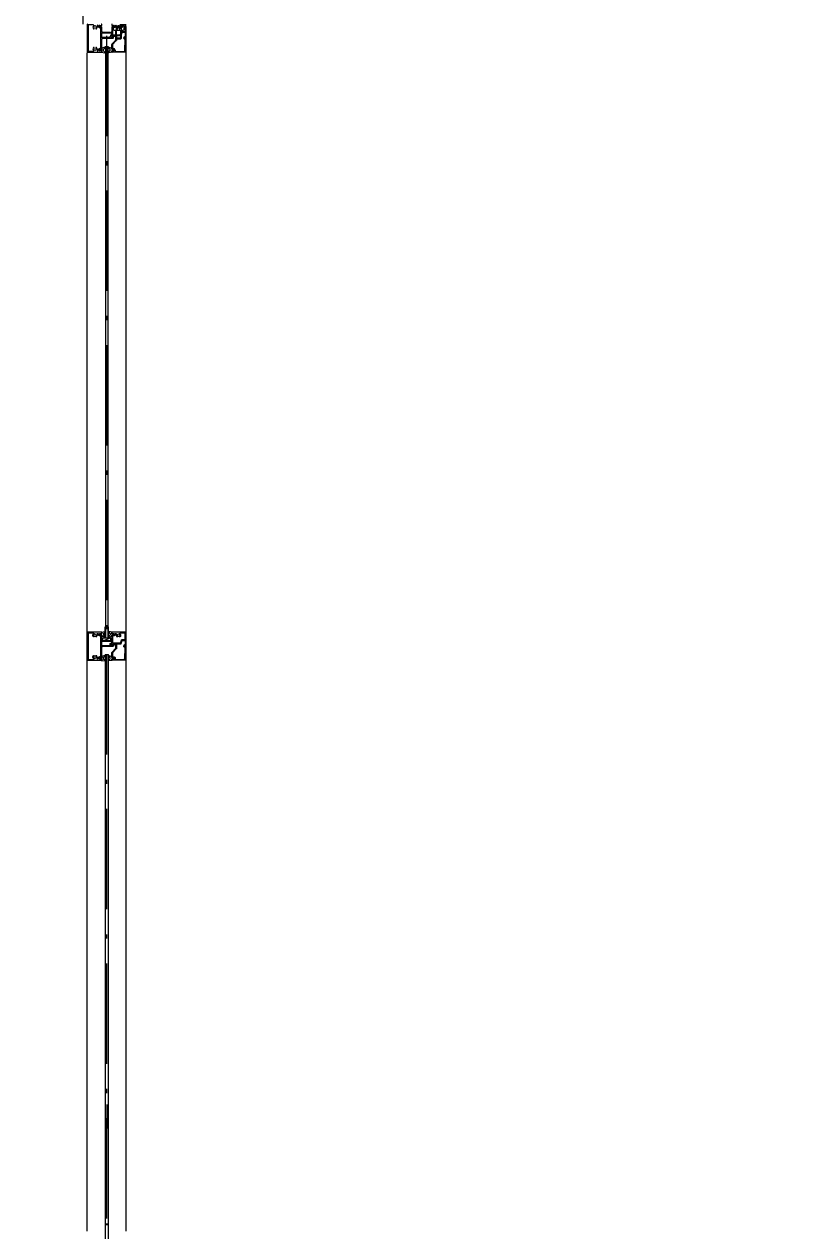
# Model space of a CAD drawing. Header units: millimetres. Extents: x -13466 to 37833, y -11727 to 34084.
# Drawn here: x 14503 to 15923, y 11163 to 13331 of the extents above; entities that cross this region are included whole.
import ezdxf

# ---------------------------------------------------------------- set-up
doc = ezdxf.new("R2010")
doc.units = ezdxf.units.MM
doc.header["$LTSCALE"] = 30
doc.header["$PDSIZE"] = 300
doc.linetypes.add('SXF_一点短鎖線', pattern=[9.25, 6, -1.5, 0.25, -1.5])
for name, color, linetype, lineweight in [('D-BMK', 2, 'SXF_一点短鎖線', 13), ('D-STR-DIM', 7, 'Continuous', 13), ('D-STR-STR1', 2, 'Continuous', 13)]:
    doc.layers.add(name, color=color, linetype=linetype, lineweight=lineweight)
doc.styles.add('MS ゴシック', font='MS Gothic.ttf')
doc.dimstyles.new('DIM-30-F', dxfattribs={"dimscale": 30, "dimtxt": 3.5, "dimasz": 2.5, "dimexe": 0, "dimexo": 2, "dimgap": 0.8, "dimtad": 1, "dimdec": 0, "dimzin": 0, "dimdsep": 46, "dimtxsty": 'MS ゴシック', "dimblk": 'OPEN', "dimcen": 0.1, "dimaunit": 1, "dimadec": 4, "dimazin": 0, "dimtfac": 1, "dimtdec": 0, "dimtmove": 2, "dimatfit": 3, "dimldrblk": 'OPEN', "dimfxl": 1, "dimtolj": 1, "dimtzin": 0, "dimlwd": -1, "dimlwe": -1, "dimarcsym": 2})

# ---------------------------------------------------------------- blocks, each defined once
blk = doc.blocks.new('_Open')
at = {"color": 0, "linetype": 'ByBlock', "lineweight": -2}
for p, q in [((-1, 0.167), (0, 0)), ((-1, -0.167), (0, 0)), ((0, 0), (-1, 0))]:
    blk.add_line(p, q, dxfattribs=at)
blk = doc.blocks.new('*D16')
at = {"layer": 'D-STR-DIM', "color": 0, "transparency": 16777216}
for p, q in [((10066.3, 11898), (10066.3, 11838)), ((10282.3, 11898), (10282.3, 11838)), ((10207.3, 11838), (10141.3, 11838))]:
    blk.add_line(p, q, dxfattribs=at)
at = {"layer": 'Defpoints', "color": 0, "transparency": 16777216}
for p in [(10066.3, 11838), (10066.3, 11838), (10282.3, 11838)]:
    blk.add_point(p, dxfattribs=at)
at = {"layer": 'D-STR-DIM', "color": 0, "transparency": 16777216, "xscale": 75, "yscale": 75, "zscale": 75, "rotation": 180}
blk.add_blockref('_Open', (10066.3, 11838), dxfattribs=at)
at = {"layer": 'D-STR-DIM', "color": 0, "transparency": 16777216, "xscale": 75, "yscale": 75, "zscale": 75}
blk.add_blockref('_Open', (10282.3, 11838), dxfattribs=at)
at = {"layer": 'D-STR-DIM', "color": 0, "transparency": 16777216, "insert": (10174.3, 12031.5), "char_height": 105, "width": 28696.388, "attachment_point": 5, "style": 'MS ゴシック'}
blk.add_mtext('\\A1;216', dxfattribs=at)
blk = doc.blocks.new('*D19')
at = {"layer": 'D-STR-DIM', "color": 0, "transparency": 16777216}
for p, q in [((9666.3, 12498), (9666.3, 12587)), ((9741.3, 12587), (9991.3, 12587)), ((10066.3, 12498), (10066.3, 12587))]:
    blk.add_line(p, q, dxfattribs=at)
at = {"layer": 'Defpoints', "color": 0, "transparency": 16777216}
for p in [(10066.3, 12587), (9666.3, 12438), (10066.3, 12438)]:
    blk.add_point(p, dxfattribs=at)
at = {"layer": 'D-STR-DIM', "color": 0, "transparency": 16777216, "xscale": 75, "yscale": 75, "zscale": 75, "rotation": 180}
blk.add_blockref('_Open', (9666.3, 12587), dxfattribs=at)
at = {"layer": 'D-STR-DIM', "color": 0, "transparency": 16777216, "xscale": 75, "yscale": 75, "zscale": 75}
blk.add_blockref('_Open', (10066.3, 12587), dxfattribs=at)
at = {"layer": 'D-STR-DIM', "color": 0, "transparency": 16777216, "insert": (9866.3, 12663.5), "char_height": 105, "width": 28854.797, "attachment_point": 5, "style": 'MS ゴシック'}
blk.add_mtext('\\A1;400', dxfattribs=at)
blk = doc.blocks.new('*D20')
at = {"layer": 'D-STR-DIM', "color": 0, "transparency": 16777216}
for p, q in [((8743.3, 12827.5), (8769.9, 12881.2)), ((8837.1, 12848), (9599.1, 12471.3)), ((9692.9, 12491.8), (9666.3, 12438))]:
    blk.add_line(p, q, dxfattribs=at)
at = {"layer": 'Defpoints', "color": 0, "transparency": 16777216}
for p in [(8769.9, 12881.2), (9666.3, 12438), (9666.3, 12438)]:
    blk.add_point(p, dxfattribs=at)
at = {"layer": 'D-STR-DIM', "color": 0, "transparency": 16777216, "xscale": 75, "yscale": 75, "zscale": 75}
for p, rotation in [((8769.9, 12881.2), 153.6900675261025), ((9666.3, 12438), 333.6900675261025)]:
    blk.add_blockref('_Open', p, dxfattribs=dict(at, rotation=rotation))
at = {"layer": 'D-STR-DIM', "color": 0, "transparency": 16777216, "insert": (9252, 12728.2), "char_height": 105, "width": 46998.713, "attachment_point": 5, "rotation": 333.6901, "style": 'MS ゴシック'}
blk.add_mtext('\\A1;R1000', dxfattribs=at)

msp = doc.modelspace()

# ---------------------------------------------------------------- linework, layer by layer
at = {"layer": 'D-BMK', "linetype": 'SXF_一点短鎖線', "lineweight": 9}
msp.add_line((14650.939, 8967.227), (14650.939, 15218.012), dxfattribs=at)
at = {"layer": 'D-STR-STR1', "linetype": 'Continuous', "lineweight": 9}
for p, q in [((14607.949, 13430.806), (14607.949, 13330.806)), ((14615.939, 13330.506), (14615.939, 13281.106)), ((14685.239, 13306.106), (14685.239, 13330.506)), ((14617.339, 13329.106), (14617.339, 13282.506)), ((14626.807, 13329.406), (14617.639, 13329.406)), ((14627.746, 13325.806), (14627.439, 13325.306)), ((14627.439, 13325.306), (14627.746, 13324.806)), ((14629.939, 13327.806), (14629.439, 13327.5)), ((14630.439, 13327.5), (14629.939, 13327.806)), ((14632.439, 13325.306), (14632.133, 13325.806)), ((14632.133, 13324.806), (14632.439, 13325.306)), ((14633.689, 13327.781), (14633.689, 13325.306)), ((14635.739, 13327.206), (14635.739, 13327.781)), ((14638.539, 13328.606), (14640.939, 13328.606)), ((14640.939, 13325.806), (14638.539, 13325.806)), ((14639.739, 13324.406), (14638.539, 13324.406)), ((14640.539, 13288.006), (14640.539, 13323.606)), ((14640.939, 13328.606), (14640.939, 13328.406)), ((14640.939, 13328.406), (14641.139, 13328.406)), ((14641.139, 13326.006), (14640.939, 13326.006)), ((14640.939, 13326.006), (14640.939, 13325.806)), ((14641.539, 13314.106), (14641.539, 13307.506)), ((14660.039, 13314.406), (14641.839, 13314.406)), ((14641.939, 13329.206), (14641.939, 13330.006)), ((14641.939, 13317.806), (14641.939, 13325.206)), ((14657.939, 13315.806), (14643.939, 13315.806)), ((14656.839, 13307.506), (14656.839, 13308.806)), ((14659.739, 13311.706), (14660.039, 13311.706)), ((14659.739, 13310.306), (14676.377, 13310.306)), ((14659.939, 13330.006), (14659.939, 13329.206)), ((14659.939, 13325.206), (14659.939, 13317.806)), ((14660.339, 13312.006), (14660.339, 13314.106)), ((14660.701, 13308.806), (14660.701, 13307.994)), ((14660.739, 13328.406), (14660.939, 13328.406)), ((14660.939, 13326.006), (14660.739, 13326.006)), ((14660.939, 13328.406), (14660.939, 13328.606)), ((14660.939, 13328.606), (14663.339, 13328.606)), ((14660.939, 13325.806), (14660.939, 13326.006)), ((14663.339, 13325.806), (14660.939, 13325.806)), ((14661.339, 13323.606), (14661.339, 13312.006)), ((14661.639, 13311.706), (14675.363, 13311.706)), ((14662.101, 13308.606), (14661.64, 13307.756)), ((14661.701, 13309.806), (14662.195, 13309.806)), ((14666.501, 13308.606), (14662.101, 13308.606)), ((14663.339, 13324.406), (14662.139, 13324.406)), ((14662.98, 13327.806), (14681.639, 13327.806)), ((14663.195, 13309.806), (14666.201, 13309.806)), ((14663.239, 13327.806), (14681.639, 13327.806)), ((14663.239, 13320.706), (14663.239, 13327.806)), ((14665.539, 13319.806), (14679.339, 13319.806)), ((14667.439, 13305.569), (14667.439, 13320.806)), ((14667.839, 13327.806), (14667.839, 13320.706)), ((14668.189, 13325.306), (14668.189, 13327.781)), ((14668.201, 13308.606), (14668.201, 13301.522)), ((14668.439, 13304.569), (14668.439, 13320.806)), ((14669.746, 13325.806), (14669.439, 13325.306)), ((14669.439, 13325.306), (14669.746, 13324.806)), ((14671.939, 13327.806), (14671.439, 13327.5)), ((14672.439, 13327.5), (14671.939, 13327.806)), ((14674.439, 13325.306), (14674.133, 13325.806)), ((14674.133, 13324.806), (14674.439, 13325.306)), ((14683.539, 13329.406), (14675.072, 13329.406)), ((14675.838, 13312.051), (14677.274, 13316.429)), ((14676.439, 13304.569), (14676.439, 13320.806)), ((14676.852, 13310.651), (14678.627, 13316.062)), ((14677.039, 13327.806), (14677.039, 13320.706)), ((14677.439, 13305.569), (14677.439, 13320.806)), ((14679.102, 13316.406), (14683.739, 13316.406)), ((14679.174, 13317.806), (14683.539, 13317.806)), ((14681.639, 13327.806), (14681.639, 13320.706)), ((14683.739, 13310.106), (14682.756, 13306.436)), ((14683.739, 13316.406), (14683.739, 13310.106)), ((14683.839, 13318.106), (14683.839, 13329.106)), ((14638.539, 13287.206), (14639.739, 13287.206)), ((14641.839, 13307.206), (14656.539, 13307.206)), ((14641.939, 13286.406), (14641.939, 13303.806)), ((14647.285, 13289.343), (14641.978, 13287.615)), ((14641.978, 13287.615), (14641.978, 13285.122)), ((14643.939, 13305.806), (14662.489, 13305.806)), ((14645.093, 13285.827), (14647.939, 13288.556)), ((14647.633, 13289.303), (14647.285, 13289.343)), ((14647.939, 13288.868), (14647.633, 13289.303)), ((14647.939, 13290.806), (14653.939, 13290.806)), ((14647.939, 13288.556), (14647.939, 13288.868)), ((14648.439, 13289.306), (14648.439, 12229.012)), ((14653.439, 12229.012), (14653.439, 13289.306)), ((14653.939, 13288.868), (14654.246, 13289.303)), ((14653.939, 13288.556), (14653.939, 13288.868)), ((14656.785, 13285.827), (14653.939, 13288.556)), ((14654.246, 13289.303), (14654.594, 13289.343)), ((14654.594, 13289.343), (14659.901, 13287.615)), ((14662.489, 13307.306), (14659.739, 13307.306)), ((14659.901, 13286.406), (14659.901, 13294.303)), ((14659.901, 13287.615), (14659.901, 13285.122)), ((14660.042, 13294.652), (14666.859, 13301.661)), ((14661.101, 13293.816), (14661.101, 13287.806)), ((14668.059, 13301.173), (14661.242, 13294.165)), ((14661.901, 13287.006), (14663.301, 13287.006)), ((14667.001, 13302.009), (14667.001, 13308.106)), ((14677.439, 13305.569), (14667.388, 13305.569)), ((14667.439, 13305.569), (14668.439, 13304.569)), ((14668.439, 13304.569), (14676.439, 13304.569)), ((14676.439, 13304.569), (14677.439, 13305.569)), ((14681.471, 13305.852), (14682.088, 13308.158)), ((14682.35, 13308.294), (14683.018, 13308.051)), ((14683.206, 13307.691), (14682.63, 13305.542)), ((14682.63, 13305.542), (14684.956, 13305.801)), ((14682.73, 13304.342), (14682.63, 13304.342)), ((14683.239, 13305.806), (14684.939, 13305.806)), ((14683.375, 13283.464), (14683.93, 13303.108)), ((14685.2, 13305.601), (14684.514, 13281.292)), ((14615.939, 13282.206), (14615.939, 13282.506)), ((14616.239, 13280.806), (14641.139, 13280.806)), ((14617.639, 13282.206), (14626.807, 13282.206)), ((14627.746, 13286.806), (14627.439, 13286.306)), ((14627.439, 13286.306), (14627.746, 13285.806)), ((14629.439, 13284.113), (14629.939, 13283.806)), ((14629.939, 13283.806), (14630.439, 13284.113)), ((14632.439, 13286.306), (14632.133, 13286.806)), ((14632.133, 13285.806), (14632.439, 13286.306)), ((14633.689, 13286.306), (14633.689, 13283.831)), ((14635.739, 13283.831), (14635.739, 13284.406)), ((14637.831, 13284.675), (14637.698, 13284.237)), ((14637.698, 13284.237), (14637.871, 13283.76)), ((14638.14, 13285.121), (14637.831, 13284.675)), ((14637.871, 13283.76), (14638.153, 13283.357)), ((14638.775, 13285.452), (14638.14, 13285.121)), ((14638.14, 13285.121), (14638.14, 13285.121)), ((14638.153, 13283.357), (14641.939, 13283.357)), ((14638.539, 13285.806), (14640.939, 13285.806)), ((14640.939, 13283.006), (14638.539, 13283.006)), ((14639.761, 13285.661), (14638.775, 13285.452)), ((14639.256, 13285.121), (14639.761, 13285.661)), ((14641.978, 13285.122), (14639.256, 13285.121)), ((14640.939, 13285.806), (14640.939, 13285.606)), ((14640.939, 13285.606), (14641.139, 13285.606)), ((14640.939, 13283.206), (14640.939, 13283.006)), ((14641.139, 13283.206), (14640.939, 13283.206)), ((14641.939, 13280.806), (14640.939, 13280.806)), ((14640.939, 13280.806), (14640.939, 13280.696)), ((14640.939, 13280.696), (14640.986, 13280.568)), ((14640.986, 13280.568), (14641.103, 13280.499)), ((14641.103, 13280.499), (14647.289, 13279.361)), ((14641.939, 13283.357), (14641.939, 13280.806)), ((14641.939, 13281.606), (14641.939, 13282.406)), ((14644.939, 13285.466), (14644.979, 13285.662)), ((14644.939, 13283.247), (14644.939, 13285.466)), ((14644.979, 13283.051), (14644.939, 13283.247)), ((14644.979, 13285.662), (14645.093, 13285.827)), ((14645.093, 13282.886), (14644.979, 13283.051)), ((14647.939, 13280.156), (14645.093, 13282.886)), ((14647.289, 13279.361), (14647.735, 13279.435)), ((14647.735, 13279.435), (14647.939, 13279.838)), ((14647.939, 13279.838), (14647.939, 13280.156)), ((14653.939, 13280.156), (14656.785, 13282.886)), ((14653.939, 13279.838), (14653.939, 13280.156)), ((14653.939, 13279.838), (14653.939, 13280.156)), ((14654.144, 13279.435), (14653.939, 13279.838)), ((14654.589, 13279.361), (14654.144, 13279.435)), ((14660.776, 13280.499), (14654.589, 13279.361)), ((14656.899, 13285.662), (14656.785, 13285.827)), ((14656.785, 13282.886), (14656.899, 13283.051)), ((14656.939, 13285.466), (14656.899, 13285.662)), ((14656.899, 13283.051), (14656.939, 13283.247)), ((14656.939, 13283.247), (14656.939, 13285.466)), ((14659.901, 13285.122), (14662.623, 13285.121)), ((14659.901, 13281.606), (14659.901, 13282.406)), ((14663.725, 13283.357), (14659.939, 13283.357)), ((14659.939, 13283.357), (14659.939, 13280.806)), ((14659.939, 13280.806), (14660.939, 13280.806)), ((14660.901, 13285.606), (14660.701, 13285.606)), ((14660.701, 13283.206), (14660.901, 13283.206)), ((14684.014, 13280.806), (14660.701, 13280.806)), ((14660.893, 13280.568), (14660.776, 13280.499)), ((14660.939, 13280.696), (14660.893, 13280.568)), ((14663.301, 13285.806), (14660.901, 13285.806)), ((14660.901, 13285.806), (14660.901, 13285.606)), ((14660.901, 13283.206), (14660.901, 13283.006)), ((14660.901, 13283.006), (14663.301, 13283.006)), ((14660.939, 13280.806), (14660.939, 13280.696)), ((14662.623, 13285.121), (14662.118, 13285.661)), ((14662.118, 13285.661), (14663.103, 13285.452)), ((14663.103, 13285.452), (14663.739, 13285.121)), ((14664.008, 13283.76), (14663.725, 13283.357)), ((14663.739, 13285.121), (14663.739, 13285.121)), ((14663.739, 13285.121), (14664.048, 13284.675)), ((14664.18, 13284.237), (14664.008, 13283.76)), ((14664.048, 13284.675), (14664.18, 13284.237)), ((14665.901, 13284.406), (14665.901, 13283.506)), ((14667.401, 13282.006), (14681.876, 13282.006)), ((14650.939, 12472.749), (14650.939, 12429.406)), ((14647.939, 12229.306), (14647.939, 12249.029)), ((14648.439, 12229.306), (14648.439, 12249.029)), ((14653.439, 12229.306), (14653.439, 12249.029)), ((14653.939, 12229.306), (14653.939, 12249.029)), ((14615.939, 12239.006), (14615.939, 12189.606)), ((14641.139, 12239.306), (14616.239, 12239.306)), ((14617.339, 12237.606), (14617.339, 12191.006)), ((14626.807, 12237.906), (14617.639, 12237.906)), ((14627.746, 12234.306), (14627.439, 12233.806)), ((14627.439, 12233.806), (14627.746, 12233.306)), ((14629.939, 12236.306), (14629.439, 12236)), ((14630.439, 12236), (14629.939, 12236.306)), ((14632.439, 12233.806), (14632.133, 12234.306)), ((14632.133, 12233.306), (14632.439, 12233.806)), ((14633.689, 12236.281), (14633.689, 12233.806)), ((14635.739, 12235.706), (14635.739, 12236.281)), ((14637.698, 12235.875), (14637.871, 12236.353)), ((14637.831, 12235.438), (14637.698, 12235.875)), ((14638.14, 12234.992), (14637.831, 12235.438)), ((14637.871, 12236.353), (14638.153, 12236.756)), ((14638.775, 12234.661), (14638.14, 12234.992)), ((14638.14, 12234.992), (14638.14, 12234.992)), ((14638.153, 12236.756), (14641.939, 12236.756)), ((14638.539, 12237.106), (14640.939, 12237.106)), ((14640.939, 12234.306), (14638.539, 12234.306)), ((14639.739, 12232.906), (14638.539, 12232.906)), ((14639.761, 12234.451), (14638.775, 12234.661)), ((14641.978, 12234.991), (14639.256, 12234.992)), ((14639.256, 12234.992), (14639.761, 12234.451)), ((14640.539, 12196.506), (14640.539, 12232.106)), ((14640.939, 12239.417), (14640.986, 12239.545)), ((14640.939, 12239.306), (14640.939, 12239.417)), ((14641.939, 12239.306), (14640.939, 12239.306)), ((14640.939, 12237.106), (14640.939, 12236.906)), ((14640.939, 12236.906), (14641.139, 12236.906)), ((14640.939, 12234.506), (14640.939, 12234.306)), ((14641.139, 12234.506), (14640.939, 12234.506)), ((14640.986, 12239.545), (14641.103, 12239.613)), ((14641.103, 12239.613), (14647.289, 12240.752)), ((14641.939, 12236.756), (14641.939, 12239.306)), ((14641.939, 12237.706), (14641.939, 12238.506)), ((14641.939, 12226.306), (14641.939, 12233.706)), ((14641.978, 12232.498), (14641.978, 12234.991)), ((14647.285, 12230.77), (14641.978, 12232.498)), ((14643.939, 12224.306), (14657.939, 12229.306)), ((14643.939, 12224.306), (14643.939, 12229.306)), ((14643.939, 12229.306), (14657.939, 12229.306)), ((14644.979, 12237.062), (14644.939, 12236.866)), ((14644.939, 12236.866), (14644.939, 12234.647)), ((14644.939, 12234.647), (14644.979, 12234.451)), ((14645.093, 12237.227), (14644.979, 12237.062)), ((14644.979, 12234.451), (14645.093, 12234.286)), ((14647.939, 12239.956), (14645.093, 12237.227)), ((14645.093, 12234.286), (14647.939, 12231.556)), ((14647.633, 12230.809), (14647.285, 12230.77)), ((14647.289, 12240.752), (14647.735, 12240.678)), ((14647.939, 12231.245), (14647.633, 12230.809)), ((14647.735, 12240.678), (14647.939, 12240.275)), ((14647.939, 12240.275), (14647.939, 12239.956)), ((14647.939, 12231.556), (14647.939, 12231.245)), ((14647.939, 12229.306), (14653.939, 12229.306)), ((14653.439, 12229.012), (14648.439, 12229.012)), ((14654.144, 12240.678), (14653.939, 12240.275)), ((14653.939, 12240.275), (14653.939, 12239.956)), ((14653.939, 12239.956), (14656.786, 12237.227)), ((14656.786, 12234.286), (14653.939, 12231.556)), ((14653.939, 12231.556), (14653.939, 12231.245)), ((14653.939, 12231.245), (14654.246, 12230.809)), ((14654.589, 12240.752), (14654.144, 12240.678)), ((14654.246, 12230.809), (14654.594, 12230.77)), ((14660.776, 12239.613), (14654.589, 12240.752)), ((14654.594, 12230.77), (14659.901, 12232.498)), ((14656.786, 12237.227), (14656.899, 12237.062)), ((14656.899, 12234.451), (14656.786, 12234.286)), ((14656.899, 12237.062), (14656.939, 12236.866)), ((14656.939, 12234.647), (14656.899, 12234.451)), ((14656.939, 12236.866), (14656.939, 12234.647)), ((14657.939, 12229.306), (14657.939, 12224.306)), ((14659.901, 12234.991), (14662.623, 12234.992)), ((14659.901, 12232.498), (14659.901, 12234.991)), ((14659.939, 12236.756), (14659.939, 12239.306)), ((14659.939, 12239.306), (14660.939, 12239.306)), ((14659.939, 12238.506), (14659.939, 12237.706)), ((14663.725, 12236.756), (14659.939, 12236.756)), ((14659.939, 12233.706), (14659.939, 12226.306)), ((14684.939, 12239.306), (14660.739, 12239.306)), ((14660.939, 12234.506), (14660.739, 12234.506)), ((14660.893, 12239.545), (14660.776, 12239.613)), ((14660.939, 12239.417), (14660.893, 12239.545)), ((14660.939, 12239.306), (14660.939, 12239.417)), ((14660.939, 12237.106), (14663.339, 12237.106)), ((14660.939, 12236.906), (14660.939, 12237.106)), ((14660.939, 12234.306), (14660.939, 12234.506)), ((14663.339, 12234.306), (14660.939, 12234.306)), ((14661.339, 12232.106), (14661.339, 12220.506)), ((14662.623, 12234.992), (14662.118, 12234.451)), ((14662.118, 12234.451), (14663.103, 12234.661)), ((14663.339, 12232.906), (14662.139, 12232.906)), ((14663.103, 12234.661), (14663.739, 12234.992)), ((14664.008, 12236.353), (14663.725, 12236.756)), ((14663.739, 12234.992), (14664.048, 12235.438)), ((14663.739, 12234.992), (14663.739, 12234.992)), ((14664.18, 12235.875), (14664.008, 12236.353)), ((14664.048, 12235.438), (14664.18, 12235.875)), ((14666.139, 12236.281), (14666.139, 12235.706)), ((14668.189, 12233.806), (14668.189, 12236.281)), ((14669.746, 12234.306), (14669.439, 12233.806)), ((14669.439, 12233.806), (14669.746, 12233.306)), ((14671.939, 12236.306), (14671.439, 12236)), ((14672.439, 12236), (14671.939, 12236.306)), ((14674.439, 12233.806), (14674.133, 12234.306)), ((14674.133, 12233.306), (14674.439, 12233.806)), ((14683.539, 12237.906), (14675.072, 12237.906)), ((14675.838, 12220.551), (14677.274, 12224.93)), ((14679.102, 12224.906), (14683.739, 12224.906)), ((14679.174, 12226.306), (14683.539, 12226.306)), ((14683.739, 12224.906), (14683.739, 12218.606)), ((14683.839, 12226.606), (14683.839, 12237.606)), ((14685.239, 12214.606), (14685.239, 12239.006)), ((14641.539, 12222.606), (14641.539, 12216.006)), ((14660.039, 12222.906), (14641.839, 12222.906)), ((14641.839, 12215.706), (14656.539, 12215.706)), ((14641.939, 12194.906), (14641.939, 12212.306)), ((14657.939, 12224.306), (14643.939, 12224.306)), ((14657.939, 12224.306), (14643.939, 12224.306)), ((14643.939, 12214.306), (14662.489, 12214.306)), ((14656.839, 12216.006), (14656.839, 12217.306)), ((14659.739, 12220.206), (14660.039, 12220.206)), ((14659.739, 12218.806), (14676.377, 12218.806)), ((14662.489, 12215.806), (14659.739, 12215.806)), ((14660.081, 12203.152), (14666.898, 12210.161)), ((14660.339, 12220.506), (14660.339, 12222.606)), ((14660.739, 12217.306), (14660.739, 12216.494)), ((14668.098, 12209.673), (14661.281, 12202.665)), ((14661.639, 12220.206), (14675.363, 12220.206)), ((14662.139, 12217.106), (14661.679, 12216.256)), ((14661.739, 12218.306), (14662.234, 12218.306)), ((14666.539, 12217.106), (14662.139, 12217.106)), ((14663.234, 12218.306), (14666.239, 12218.306)), ((14667.039, 12210.509), (14666.989, 12210.254)), ((14667.039, 12210.509), (14667.039, 12216.606)), ((14668.239, 12210.022), (14668.189, 12209.767)), ((14668.239, 12217.106), (14668.239, 12210.022)), ((14676.852, 12219.151), (14678.627, 12224.562)), ((14681.509, 12214.352), (14682.127, 12216.658)), ((14682.389, 12216.794), (14683.057, 12216.551)), ((14683.245, 12216.191), (14682.669, 12214.042)), ((14682.669, 12214.042), (14684.995, 12214.301)), ((14682.769, 12212.842), (14682.669, 12212.842)), ((14683.739, 12218.606), (14682.757, 12214.936)), ((14683.057, 12216.551), (14683.285, 12216.342)), ((14683.239, 12214.306), (14684.939, 12214.306)), ((14683.414, 12191.964), (14683.969, 12211.608)), ((14685.239, 12214.101), (14684.553, 12189.792)), ((14616.239, 12189.306), (14641.139, 12189.306)), ((14617.639, 12190.706), (14626.807, 12190.706)), ((14627.746, 12195.306), (14627.439, 12194.806)), ((14627.439, 12194.806), (14627.746, 12194.306)), ((14629.439, 12192.613), (14629.939, 12192.306)), ((14629.939, 12192.306), (14630.439, 12192.613)), ((14632.439, 12194.806), (14632.133, 12195.306)), ((14632.133, 12194.306), (14632.439, 12194.806)), ((14633.689, 12194.806), (14633.689, 12192.331)), ((14635.739, 12192.331), (14635.739, 12192.906)), ((14637.831, 12193.175), (14637.698, 12192.737)), ((14637.698, 12192.737), (14637.871, 12192.26)), ((14638.14, 12193.621), (14637.831, 12193.175)), ((14637.871, 12192.26), (14638.153, 12191.857)), ((14638.775, 12193.952), (14638.14, 12193.621)), ((14638.14, 12193.621), (14638.14, 12193.621)), ((14638.153, 12191.857), (14641.939, 12191.857)), ((14638.539, 12195.706), (14639.739, 12195.706)), ((14638.539, 12194.306), (14640.939, 12194.306)), ((14640.939, 12191.506), (14638.539, 12191.506)), ((14639.761, 12194.161), (14638.775, 12193.952)), ((14639.256, 12193.621), (14639.761, 12194.161)), ((14641.978, 12193.622), (14639.256, 12193.621)), ((14640.939, 12194.306), (14640.939, 12194.106)), ((14640.939, 12194.106), (14641.139, 12194.106)), ((14640.939, 12191.706), (14640.939, 12191.506)), ((14641.139, 12191.706), (14640.939, 12191.706)), ((14641.939, 12189.306), (14640.939, 12189.306)), ((14640.939, 12189.306), (14640.939, 12189.196)), ((14640.939, 12189.196), (14640.986, 12189.068)), ((14640.986, 12189.068), (14641.103, 12188.999)), ((14641.103, 12188.999), (14647.289, 12187.861)), ((14641.939, 12191.857), (14641.939, 12189.306)), ((14641.939, 12190.106), (14641.939, 12190.906)), ((14647.285, 12197.843), (14641.978, 12196.115)), ((14641.978, 12196.115), (14641.978, 12193.622)), ((14644.939, 12193.966), (14644.979, 12194.162)), ((14644.939, 12191.747), (14644.939, 12193.966)), ((14644.979, 12191.551), (14644.939, 12191.747)), ((14644.979, 12194.162), (14645.093, 12194.327)), ((14645.093, 12191.386), (14644.979, 12191.551)), ((14645.093, 12194.327), (14647.939, 12197.056)), ((14647.939, 12188.656), (14645.093, 12191.386)), ((14647.633, 12197.803), (14647.285, 12197.843)), ((14647.289, 12187.861), (14647.735, 12187.935)), ((14647.939, 12197.368), (14647.633, 12197.803)), ((14647.735, 12187.935), (14647.939, 12188.338)), ((14647.939, 12199.306), (14653.939, 12199.306)), ((14647.939, 12197.056), (14647.939, 12197.368)), ((14647.939, 12188.338), (14647.939, 12188.656)), ((14648.449, 11150.806), (14648.449, 12199.306)), ((14653.449, 12199.306), (14653.449, 11150.806)), ((14653.939, 12197.368), (14654.246, 12197.803)), ((14653.939, 12197.056), (14653.939, 12197.368)), ((14656.786, 12194.327), (14653.939, 12197.056)), ((14653.939, 12188.656), (14656.786, 12191.386)), ((14653.939, 12188.338), (14653.939, 12188.656)), ((14654.144, 12187.935), (14653.939, 12188.338)), ((14654.589, 12187.861), (14654.144, 12187.935)), ((14654.246, 12197.803), (14654.594, 12197.843)), ((14660.776, 12188.999), (14654.589, 12187.861)), ((14654.594, 12197.843), (14659.901, 12196.115)), ((14656.899, 12194.162), (14656.786, 12194.327)), ((14656.786, 12191.386), (14656.899, 12191.551)), ((14656.939, 12193.966), (14656.899, 12194.162)), ((14656.899, 12191.551), (14656.939, 12191.747)), ((14656.939, 12191.747), (14656.939, 12193.966)), ((14659.901, 12196.115), (14659.901, 12193.622)), ((14659.901, 12193.622), (14662.623, 12193.621)), ((14659.939, 12202.803), (14659.99, 12203.059)), ((14659.939, 12194.906), (14659.939, 12202.803)), ((14663.725, 12191.857), (14659.939, 12191.857)), ((14659.939, 12191.857), (14659.939, 12189.306)), ((14659.939, 12190.106), (14659.939, 12190.906)), ((14659.939, 12189.306), (14660.939, 12189.306)), ((14660.939, 12194.106), (14660.739, 12194.106)), ((14660.739, 12191.706), (14660.939, 12191.706)), ((14684.053, 12189.306), (14660.739, 12189.306)), ((14660.893, 12189.068), (14660.776, 12188.999)), ((14660.939, 12189.196), (14660.893, 12189.068)), ((14663.339, 12194.306), (14660.939, 12194.306)), ((14660.939, 12194.306), (14660.939, 12194.106)), ((14660.939, 12191.706), (14660.939, 12191.506)), ((14660.939, 12191.506), (14663.339, 12191.506)), ((14660.939, 12189.306), (14660.939, 12189.196)), ((14661.139, 12202.316), (14661.19, 12202.571)), ((14661.139, 12202.316), (14661.139, 12196.306)), ((14661.939, 12195.506), (14663.339, 12195.506)), ((14662.623, 12193.621), (14662.118, 12194.161)), ((14662.118, 12194.161), (14663.103, 12193.952)), ((14663.103, 12193.952), (14663.739, 12193.621)), ((14664.008, 12192.26), (14663.725, 12191.857)), ((14663.739, 12193.621), (14663.739, 12193.621)), ((14663.739, 12193.621), (14664.048, 12193.175)), ((14664.18, 12192.737), (14664.008, 12192.26)), ((14664.048, 12193.175), (14664.18, 12192.737)), ((14665.939, 12192.906), (14665.939, 12192.006)), ((14667.439, 12190.506), (14681.915, 12190.506)), ((14650.949, 11391.832), (14650.949, 11348.971)), ((14647.939, 11177.78), (14648.439, 11177.78)), ((14648.439, 11177.78), (14653.939, 11177.78)), ((14648.442, 11176.28), (14653.942, 11176.28))]:
    msp.add_line(p, q, dxfattribs=at)
at = {"layer": 'D-STR-STR1', "linetype": 'Continuous'}
for p, q in [((14685.949, 11164.306), (14685.949, 13326.364)), ((14615.939, 11164.306), (14615.939, 13279.606))]:
    msp.add_line(p, q, dxfattribs=at)
at = {"layer": 'D-STR-STR1', "linetype": 'Continuous', "lineweight": 9}
for points in [[(14682.127, 12216.658), (14682.372, 12216.8), (14682.389, 12216.794)], [(14684.995, 12214.301), (14685.235, 12214.15), (14685.239, 12214.101)]]:
    msp.add_lwpolyline(points, dxfattribs=at)
for centre, radius, start, end in [((14616.239, 13330.506), 0.3, 90, 180), ((14641.139, 13330.006), 0.8, 0, 90), ((14660.739, 13330.006), 0.8, 90, 180), ((14684.939, 13330.506), 0.3, 0, 90), ((14617.639, 13329.106), 0.3, 90, 180), ((14629.939, 13325.306), 3.75, 133.508291, 225.522489), ((14626.807, 13328.606), 0.8, 313.508291, 90), ((14627.838, 13323.166), 0.75, 225.522489, 45.522489), ((14629.939, 13325.306), 2.25, 102.839588, 167.160413), ((14629.939, 13325.306), 2.25, 192.839587, 225.522489), ((14629.939, 13325.306), 2.25, 12.839587, 77.160412), ((14632.041, 13323.166), 0.75, 134.477511, 314.477511), ((14629.939, 13325.306), 2.25, 314.477511, 347.160413), ((14629.939, 13325.306), 3.75, 314.477511, 0), ((14634.714, 13327.781), 1.025, 0, 180), ((14638.539, 13327.206), 2.8, 180, 270), ((14638.539, 13327.206), 1.4, 90, 270), ((14639.739, 13323.606), 0.8, 0, 90), ((14641.139, 13329.206), 0.8, 270, 0), ((14641.139, 13325.206), 0.8, 0, 90), ((14641.839, 13314.106), 0.3, 90, 180), ((14643.939, 13317.806), 2, 180, 270), ((14659.739, 13308.806), 2.9, 90, 180), ((14657.939, 13317.806), 2, 270, 0), ((14659.739, 13308.806), 1.5, 90, 270), ((14660.739, 13329.206), 0.8, 180, 270), ((14660.739, 13325.206), 0.8, 90, 180), ((14660.039, 13314.106), 0.3, 0, 90), ((14660.039, 13312.006), 0.3, 270, 0), ((14661.701, 13308.806), 1, 90, 180), ((14662.139, 13323.606), 0.8, 90, 180), ((14661.639, 13312.006), 0.3, 180, 270), ((14662.695, 13309.806), 0.5, 0, 180), ((14665.539, 13323.206), 3.4, 227.299998, 312.700002), ((14663.339, 13327.206), 1.4, 270, 90), ((14663.339, 13327.206), 2.8, 270, 0), ((14667.839, 13327.806), 3, 180, 302.230951), ((14667.164, 13327.781), 1.025, 0, 180), ((14666.701, 13309.806), 0.5, 358.081755, 180), ((14666.501, 13308.106), 0.5, 0, 90), ((14667.001, 13308.606), 1.2, 0, 80.419497), ((14672.439, 13332.006), 12.2, 247.899999, 292.100001), ((14671.039, 13327.806), 3, 180, 305.322539), ((14671.939, 13325.306), 3.75, 180, 225.522489), ((14669.838, 13323.166), 0.75, 225.522489, 45.522489), ((14671.939, 13325.306), 2.25, 102.839588, 167.160413), ((14671.939, 13325.306), 2.25, 192.839587, 225.522489), ((14674.039, 13327.806), 3, 180, 300), ((14671.939, 13325.306), 2.25, 12.839587, 77.160412), ((14674.041, 13323.166), 0.75, 134.477511, 314.477511), ((14671.939, 13325.306), 2.25, 314.477511, 347.160413), ((14677.039, 13327.806), 3, 180, 0), ((14675.072, 13328.606), 0.8, 90, 226.491709), ((14671.939, 13325.306), 3.75, 314.477511, 46.491709), ((14675.363, 13312.206), 0.5, 270, 341.847293), ((14676.377, 13310.806), 0.5, 270, 341.847293), ((14679.339, 13323.206), 3.4, 227.299998, 312.700002), ((14679.174, 13315.806), 2, 90, 161.847293), ((14679.102, 13315.906), 0.5, 90, 161.847293), ((14683.539, 13329.106), 0.3, 0, 90), ((14683.539, 13318.106), 0.3, 270, 0), ((14629.939, 13286.306), 3.75, 134.477511, 226.491709), ((14627.838, 13288.447), 0.75, 314.477511, 134.477511), ((14629.939, 13286.306), 2.25, 134.477511, 167.160413), ((14632.041, 13288.447), 0.75, 45.522489, 225.522489), ((14629.939, 13286.306), 2.25, 12.839587, 45.522489), ((14629.939, 13286.306), 3.75, 0, 45.522489), ((14638.539, 13284.406), 2.8, 90, 180), ((14639.739, 13288.006), 0.8, 270, 0), ((14641.839, 13307.506), 0.3, 180, 270), ((14643.939, 13303.806), 2, 90, 180), ((14656.539, 13307.506), 0.3, 270, 0), ((14660.401, 13294.303), 0.5, 135.795726, 180), ((14661.201, 13307.994), 0.5, 180, 331.578491), ((14661.601, 13293.816), 0.5, 135.795726, 180), ((14661.901, 13287.806), 0.8, 180, 270), ((14662.489, 13306.556), 0.75, 270, 90), ((14663.301, 13284.406), 2.6, 0, 90), ((14666.501, 13302.009), 0.5, 315.795726, 0), ((14667.701, 13301.522), 0.5, 315.795726, 0), ((14682.63, 13305.542), 1.2, 165, 270), ((14682.282, 13308.106), 0.2, 69.999999, 165), ((14682.73, 13303.142), 1.2, 358.383025, 90), ((14683.239, 13306.306), 0.5, 165.008284, 270), ((14682.916, 13307.769), 0.3, 345, 69.999999), ((14684.939, 13306.106), 0.3, 270, 0), ((14685.001, 13305.606), 0.2, 358.383025, 102.73462), ((14616.239, 13281.106), 0.3, 180, 270), ((14617.639, 13282.506), 0.3, 180, 270), ((14626.807, 13283.006), 0.8, 270, 46.491709), ((14629.939, 13286.306), 2.25, 192.839587, 257.160412), ((14629.939, 13286.306), 2.25, 282.839588, 347.160413), ((14634.714, 13283.831), 1.025, 180, 0), ((14638.539, 13284.406), 1.4, 90, 270), ((14641.139, 13286.406), 0.8, 270, 0), ((14641.139, 13282.406), 0.8, 0, 90), ((14641.139, 13281.606), 0.8, 270, 0), ((14660.701, 13286.406), 0.8, 180, 270), ((14660.701, 13282.406), 0.8, 90, 180), ((14660.701, 13281.606), 0.8, 180, 270), ((14663.301, 13284.406), 1.4, 270, 90), ((14667.401, 13283.506), 1.5, 180, 270), ((14681.876, 13283.506), 1.5, 270, 358.383025), ((14684.014, 13281.306), 0.5, 270, 358.383025), ((14616.239, 12239.006), 0.3, 90, 180), ((14617.639, 12237.606), 0.3, 90, 179.999999), ((14629.939, 12233.806), 2.25, 102.839588, 167.160413), ((14629.939, 12233.806), 2.25, 192.839587, 225.522489), ((14629.939, 12233.806), 2.25, 12.839587, 77.160412), ((14629.939, 12233.806), 2.25, 314.477511, 347.160413), ((14629.939, 12233.806), 3.75, 314.477511, 360), ((14671.939, 12233.806), 3.75, 180, 225.522489), ((14671.939, 12233.806), 2.25, 102.839588, 167.160413), ((14671.939, 12233.806), 2.25, 192.839587, 225.522489), ((14671.939, 12233.806), 2.25, 12.839587, 77.160412), ((14671.939, 12233.806), 2.25, 314.477511, 347.160413), ((14679.102, 12224.406), 0.5, 90, 161.847294), ((14683.539, 12237.606), 0.3, 360, 90.000001), ((14683.539, 12226.606), 0.3, 270, 359.999999), ((14684.939, 12239.006), 0.3, 360, 90.000001), ((14641.839, 12222.606), 0.3, 90.000001, 179.999999), ((14641.839, 12216.006), 0.3, 180, 270), ((14656.539, 12216.006), 0.3, 269.999999, 360), ((14660.039, 12222.606), 0.3, 359.999999, 90.000001), ((14660.039, 12220.506), 0.3, 270, 0), ((14661.239, 12216.494), 0.5, 180, 331.578491), ((14661.639, 12220.506), 0.3, 180.000001, 270), ((14666.739, 12218.306), 0.5, 358.081755, 180), ((14675.363, 12220.706), 0.5, 270, 341.847293), ((14676.377, 12219.306), 0.5, 270, 341.847293), ((14683.239, 12214.806), 0.5, 165.008284, 270), ((14682.769, 12211.642), 1.2, 358.383025, 90), ((14684.939, 12214.606), 0.3, 270, 359.999999), ((14616.239, 12189.606), 0.3, 180, 270.000001), ((14617.639, 12191.006), 0.3, 180, 270.000001), ((14629.939, 12194.806), 2.25, 134.477511, 167.160413), ((14629.939, 12194.806), 2.25, 192.839587, 257.160412), ((14629.939, 12194.806), 2.25, 282.839588, 347.160413), ((14629.939, 12194.806), 2.25, 12.839587, 45.522489), ((14629.939, 12194.806), 3.75, 0, 45.522489)]:
    msp.add_arc(centre, radius, start, end, dxfattribs=at)
for points, knots in [([(14627.312, 12231.131), (14626.204, 12232.219), (14626.19, 12233.772), (14626.175, 12235.325), (14626.731, 12235.891), (14627.287, 12236.457), (14627.31, 12236.48), (14627.334, 12236.504), (14627.358, 12236.526)], [0, 0, 0, 0.25, 0.25, 0.5, 0.5, 0.75, 0.75, 1, 1, 1]), ([(14626.807, 12237.906), (14627.138, 12237.906), (14627.373, 12237.672), (14627.607, 12237.438), (14627.607, 12237.19), (14627.607, 12236.942), (14627.542, 12236.791), (14627.477, 12236.64), (14627.358, 12236.526)], [0, 0, 0, 0.25, 0.25, 0.5, 0.5, 0.75, 0.75, 1, 1, 1]), ([(14628.363, 12232.201), (14628.585, 12231.983), (14628.587, 12231.673), (14628.59, 12231.362), (14628.373, 12231.14), (14628.155, 12230.919), (14627.844, 12230.916), (14627.534, 12230.913), (14627.312, 12231.131)], [0, 0, 0, 0.25, 0.25, 0.5, 0.5, 0.75, 0.75, 1, 1, 1]), ([(14632.567, 12231.131), (14632.345, 12230.913), (14632.034, 12230.916), (14631.724, 12230.919), (14631.506, 12231.14), (14631.288, 12231.362), (14631.291, 12231.673), (14631.294, 12231.983), (14631.516, 12232.201)], [0, 0, 0, 0.25, 0.25, 0.5, 0.5, 0.75, 0.75, 1, 1, 1]), ([(14633.689, 12236.281), (14633.689, 12236.706), (14633.99, 12237.006), (14634.29, 12237.306), (14634.714, 12237.306), (14635.139, 12237.306), (14635.439, 12237.006), (14635.739, 12236.706), (14635.739, 12236.281)], [0, 0, 0, 0.25, 0.25, 0.5, 0.5, 0.75, 0.75, 1, 1, 1]), ([(14638.539, 12232.906), (14637.38, 12232.906), (14636.559, 12233.727), (14635.739, 12234.547), (14635.739, 12235.706)], [0, 0, 0, 0.5, 0.5, 1, 1, 1]), ([(14638.539, 12234.306), (14637.959, 12234.306), (14637.549, 12234.716), (14637.139, 12235.127), (14637.139, 12235.706), (14637.139, 12236.286), (14637.549, 12236.696), (14637.959, 12237.106), (14638.539, 12237.106)], [0, 0, 0, 0.25, 0.25, 0.5, 0.5, 0.75, 0.75, 1, 1, 1]), ([(14639.739, 12232.906), (14640.071, 12232.906), (14640.305, 12232.672), (14640.539, 12232.438), (14640.539, 12232.106)], [0, 0, 0, 0.5, 0.5, 1, 1, 1]), ([(14641.139, 12239.306), (14641.471, 12239.306), (14641.705, 12239.072), (14641.939, 12238.838), (14641.939, 12238.506)], [0, 0, 0, 0.5, 0.5, 1, 1, 1]), ([(14641.939, 12237.706), (14641.939, 12237.375), (14641.705, 12237.141), (14641.471, 12236.906), (14641.139, 12236.906)], [0, 0, 0, 0.5, 0.5, 1, 1, 1]), ([(14641.139, 12234.506), (14641.471, 12234.506), (14641.705, 12234.272), (14641.939, 12234.038), (14641.939, 12233.706)], [0, 0, 0, 0.5, 0.5, 1, 1, 1]), ([(14643.939, 12224.306), (14643.111, 12224.306), (14642.525, 12224.892), (14641.939, 12225.478), (14641.939, 12226.306)], [0, 0, 0, 0.5, 0.5, 1, 1, 1]), ([(14659.939, 12226.306), (14659.939, 12225.478), (14659.354, 12224.892), (14658.768, 12224.306), (14657.939, 12224.306)], [0, 0, 0, 0.5, 0.5, 1, 1, 1]), ([(14659.939, 12238.506), (14659.939, 12238.838), (14660.174, 12239.072), (14660.408, 12239.306), (14660.739, 12239.306)], [0, 0, 0, 0.5, 0.5, 1, 1, 1]), ([(14660.739, 12236.906), (14660.408, 12236.906), (14660.174, 12237.141), (14659.939, 12237.375), (14659.939, 12237.706)], [0, 0, 0, 0.5, 0.5, 1, 1, 1]), ([(14659.939, 12233.706), (14659.939, 12234.038), (14660.174, 12234.272), (14660.408, 12234.506), (14660.739, 12234.506)], [0, 0, 0, 0.5, 0.5, 1, 1, 1]), ([(14661.339, 12232.106), (14661.339, 12232.438), (14661.574, 12232.672), (14661.808, 12232.906), (14662.139, 12232.906)], [0, 0, 0, 0.5, 0.5, 1, 1, 1]), ([(14663.339, 12237.106), (14663.919, 12237.106), (14664.329, 12236.696), (14664.739, 12236.286), (14664.739, 12235.706), (14664.739, 12235.127), (14664.329, 12234.716), (14663.919, 12234.306), (14663.339, 12234.306)], [0, 0, 0, 0.25, 0.25, 0.5, 0.5, 0.75, 0.75, 1, 1, 1]), ([(14666.139, 12235.706), (14666.139, 12234.547), (14665.319, 12233.727), (14664.499, 12232.906), (14663.339, 12232.906)], [0, 0, 0, 0.5, 0.5, 1, 1, 1]), ([(14666.139, 12236.281), (14666.139, 12236.706), (14666.44, 12237.006), (14666.74, 12237.306), (14667.164, 12237.306), (14667.589, 12237.306), (14667.889, 12237.006), (14668.189, 12236.706), (14668.189, 12236.281)], [0, 0, 0, 0.25, 0.25, 0.5, 0.5, 0.75, 0.75, 1, 1, 1]), ([(14670.363, 12232.201), (14670.585, 12231.983), (14670.588, 12231.673), (14670.59, 12231.362), (14670.373, 12231.14), (14670.155, 12230.919), (14669.844, 12230.916), (14669.534, 12230.913), (14669.312, 12231.131)], [0, 0, 0, 0.25, 0.25, 0.5, 0.5, 0.75, 0.75, 1, 1, 1]), ([(14674.567, 12231.131), (14674.345, 12230.913), (14674.035, 12230.916), (14673.724, 12230.919), (14673.506, 12231.14), (14673.289, 12231.362), (14673.291, 12231.673), (14673.294, 12231.983), (14673.516, 12232.201)], [0, 0, 0, 0.25, 0.25, 0.5, 0.5, 0.75, 0.75, 1, 1, 1]), ([(14674.521, 12236.526), (14674.281, 12236.754), (14674.272, 12237.086), (14674.264, 12237.417), (14674.434, 12237.597), (14674.605, 12237.777), (14674.756, 12237.841), (14674.907, 12237.906), (14675.072, 12237.906)], [0, 0, 0, 0.25, 0.25, 0.5, 0.5, 0.75, 0.75, 1, 1, 1]), ([(14674.521, 12236.526), (14675.648, 12235.457), (14675.688, 12233.904), (14675.729, 12232.351), (14675.183, 12231.776), (14674.637, 12231.201), (14674.613, 12231.177), (14674.59, 12231.154), (14674.567, 12231.131)], [0, 0, 0, 0.25, 0.25, 0.5, 0.5, 0.75, 0.75, 1, 1, 1]), ([(14677.274, 12224.93), (14677.476, 12225.546), (14678.001, 12225.926), (14678.526, 12226.306), (14679.174, 12226.306)], [0, 0, 0, 0.5, 0.5, 1, 1, 1]), ([(14641.939, 12212.306), (14641.939, 12213.135), (14642.525, 12213.721), (14643.111, 12214.306), (14643.939, 12214.306)], [0, 0, 0, 0.5, 0.5, 1, 1, 1]), ([(14656.839, 12217.306), (14656.839, 12218.508), (14657.689, 12219.357), (14658.538, 12220.206), (14659.739, 12220.206)], [0, 0, 0, 0.5, 0.5, 1, 1, 1]), ([(14659.739, 12215.806), (14659.118, 12215.806), (14658.679, 12216.246), (14658.239, 12216.685), (14658.239, 12217.306), (14658.239, 12217.928), (14658.679, 12218.367), (14659.118, 12218.806), (14659.739, 12218.806)], [0, 0, 0, 0.25, 0.25, 0.5, 0.5, 0.75, 0.75, 1, 1, 1]), ([(14660.739, 12217.306), (14660.739, 12217.721), (14661.032, 12218.013), (14661.325, 12218.306), (14661.739, 12218.306)], [0, 0, 0, 0.5, 0.5, 1, 1, 1]), ([(14662.234, 12218.306), (14662.234, 12218.513), (14662.381, 12218.66), (14662.527, 12218.806), (14662.734, 12218.806), (14662.941, 12218.806), (14663.088, 12218.66), (14663.234, 12218.513), (14663.234, 12218.306)], [0, 0, 0, 0.25, 0.25, 0.5, 0.5, 0.75, 0.75, 1, 1, 1]), ([(14662.489, 12215.806), (14662.8, 12215.806), (14663.02, 12215.587), (14663.239, 12215.367), (14663.239, 12215.056), (14663.239, 12214.746), (14663.02, 12214.526), (14662.8, 12214.306), (14662.489, 12214.306)], [0, 0, 0, 0.25, 0.25, 0.5, 0.5, 0.75, 0.75, 1, 1, 1]), ([(14666.539, 12217.106), (14666.747, 12217.106), (14666.893, 12216.96), (14667.039, 12216.813), (14667.039, 12216.606)], [0, 0, 0, 0.5, 0.5, 1, 1, 1]), ([(14667.239, 12218.29), (14667.672, 12218.217), (14667.956, 12217.881), (14668.239, 12217.546), (14668.239, 12217.106)], [0, 0, 0, 0.5, 0.5, 1, 1, 1]), ([(14682.669, 12212.842), (14682.172, 12212.842), (14681.82, 12213.193), (14681.469, 12213.545), (14681.469, 12213.833), (14681.469, 12214.12), (14681.479, 12214.198), (14681.489, 12214.276), (14681.509, 12214.352)], [0, 0, 0, 0.25, 0.25, 0.5, 0.5, 0.75, 0.75, 1, 1, 1]), ([(14627.358, 12192.087), (14626.231, 12193.156), (14626.191, 12194.709), (14626.15, 12196.261), (14626.696, 12196.837), (14627.242, 12197.412), (14627.265, 12197.435), (14627.288, 12197.459), (14627.312, 12197.482)], [0, 0, 0, 0.25, 0.25, 0.5, 0.5, 0.75, 0.75, 1, 1, 1]), ([(14627.358, 12192.087), (14627.598, 12191.858), (14627.607, 12191.527), (14627.615, 12191.196), (14627.445, 12191.016), (14627.274, 12190.836), (14627.123, 12190.771), (14626.971, 12190.706), (14626.807, 12190.706)], [0, 0, 0, 0.25, 0.25, 0.5, 0.5, 0.75, 0.75, 1, 1, 1]), ([(14627.312, 12197.482), (14627.534, 12197.7), (14627.844, 12197.697), (14628.155, 12197.694), (14628.373, 12197.472), (14628.59, 12197.251), (14628.587, 12196.94), (14628.585, 12196.629), (14628.363, 12196.412)], [0, 0, 0, 0.25, 0.25, 0.5, 0.5, 0.75, 0.75, 1, 1, 1]), ([(14631.516, 12196.412), (14631.294, 12196.629), (14631.291, 12196.94), (14631.288, 12197.251), (14631.506, 12197.472), (14631.724, 12197.694), (14632.034, 12197.697), (14632.345, 12197.7), (14632.567, 12197.482)], [0, 0, 0, 0.25, 0.25, 0.5, 0.5, 0.75, 0.75, 1, 1, 1]), ([(14635.739, 12192.331), (14635.739, 12191.907), (14635.439, 12191.607), (14635.139, 12191.306), (14634.714, 12191.306), (14634.29, 12191.306), (14633.99, 12191.607), (14633.689, 12191.907), (14633.689, 12192.331)], [0, 0, 0, 0.25, 0.25, 0.5, 0.5, 0.75, 0.75, 1, 1, 1]), ([(14635.739, 12192.906), (14635.739, 12194.066), (14636.559, 12194.886), (14637.38, 12195.706), (14638.539, 12195.706)], [0, 0, 0, 0.5, 0.5, 1, 1, 1]), ([(14638.539, 12191.506), (14637.959, 12191.506), (14637.549, 12191.916), (14637.139, 12192.326), (14637.139, 12192.906), (14637.139, 12193.486), (14637.549, 12193.896), (14637.959, 12194.306), (14638.539, 12194.306)], [0, 0, 0, 0.25, 0.25, 0.5, 0.5, 0.75, 0.75, 1, 1, 1]), ([(14640.539, 12196.506), (14640.539, 12196.175), (14640.305, 12195.941), (14640.071, 12195.706), (14639.739, 12195.706)], [0, 0, 0, 0.5, 0.5, 1, 1, 1]), ([(14641.939, 12194.906), (14641.939, 12194.575), (14641.705, 12194.341), (14641.471, 12194.106), (14641.139, 12194.106)], [0, 0, 0, 0.5, 0.5, 1, 1, 1]), ([(14641.139, 12191.706), (14641.471, 12191.706), (14641.705, 12191.472), (14641.939, 12191.238), (14641.939, 12190.906)], [0, 0, 0, 0.5, 0.5, 1, 1, 1]), ([(14641.939, 12190.106), (14641.939, 12189.775), (14641.705, 12189.541), (14641.471, 12189.306), (14641.139, 12189.306)], [0, 0, 0, 0.5, 0.5, 1, 1, 1]), ([(14660.739, 12194.106), (14660.408, 12194.106), (14660.174, 12194.341), (14659.939, 12194.575), (14659.939, 12194.906)], [0, 0, 0, 0.5, 0.5, 1, 1, 1]), ([(14659.939, 12190.906), (14659.939, 12191.238), (14660.174, 12191.472), (14660.408, 12191.706), (14660.739, 12191.706)], [0, 0, 0, 0.5, 0.5, 1, 1, 1]), ([(14660.739, 12189.306), (14660.408, 12189.306), (14660.174, 12189.541), (14659.939, 12189.775), (14659.939, 12190.106)], [0, 0, 0, 0.5, 0.5, 1, 1, 1]), ([(14661.939, 12195.506), (14661.608, 12195.506), (14661.374, 12195.741), (14661.139, 12195.975), (14661.139, 12196.306)], [0, 0, 0, 0.5, 0.5, 1, 1, 1]), ([(14663.339, 12195.506), (14664.416, 12195.506), (14665.178, 12194.745), (14665.939, 12193.983), (14665.939, 12192.906)], [0, 0, 0, 0.5, 0.5, 1, 1, 1]), ([(14663.339, 12194.306), (14663.919, 12194.306), (14664.329, 12193.896), (14664.739, 12193.486), (14664.739, 12192.906), (14664.739, 12192.326), (14664.329, 12191.916), (14663.919, 12191.506), (14663.339, 12191.506)], [0, 0, 0, 0.25, 0.25, 0.5, 0.5, 0.75, 0.75, 1, 1, 1]), ([(14667.439, 12190.506), (14666.818, 12190.506), (14666.379, 12190.946), (14665.939, 12191.385), (14665.939, 12192.006)], [0, 0, 0, 0.5, 0.5, 1, 1, 1]), ([(14683.414, 12191.964), (14683.397, 12191.355), (14682.96, 12190.931), (14682.524, 12190.506), (14681.915, 12190.506)], [0, 0, 0, 0.5, 0.5, 1, 1, 1]), ([(14684.553, 12189.792), (14684.547, 12189.589), (14684.402, 12189.448), (14684.256, 12189.306), (14684.053, 12189.306)], [0, 0, 0, 0.5, 0.5, 1, 1, 1])]:
    msp.add_open_spline(points, degree=2, knots=knots, dxfattribs=at)

# ---------------------------------------------------------------- dimensions: what is measured, and where the dimension line sits
at = {"layer": 'D-STR-DIM'}
dim = msp.add_linear_dim(base=(9666.306, 12438.012), p1=(8769.897, 12881.239), p2=(9666.306, 12438.012), angle=333.690068, text='R<>', dimstyle='DIM-30-F', dxfattribs=at)
dim.commit()
dim.dimension.update_dxf_attribs({"geometry": '*D20', "text_midpoint": (9252.008, 12728.201)})
dim = msp.add_linear_dim(base=(10066.306, 12587.012), p1=(9666.306, 12438.012), p2=(10066.306, 12438.012), dimstyle='DIM-30-F', dxfattribs=at)
dim.commit()
dim.dimension.update_dxf_attribs({"geometry": '*D19', "text_midpoint": (9866.306, 12663.512)})
dim = msp.add_linear_dim(base=(10066.306, 11838.012), p1=(10282.306, 11838.012), p2=(10066.306, 11838.012), angle=180, dimstyle='DIM-30-F', dxfattribs=at)
dim.commit()
dim.dimension.update_dxf_attribs({"geometry": '*D16', "text_midpoint": (10174.306, 12031.512)})

doc.saveas('drawing.dxf')
